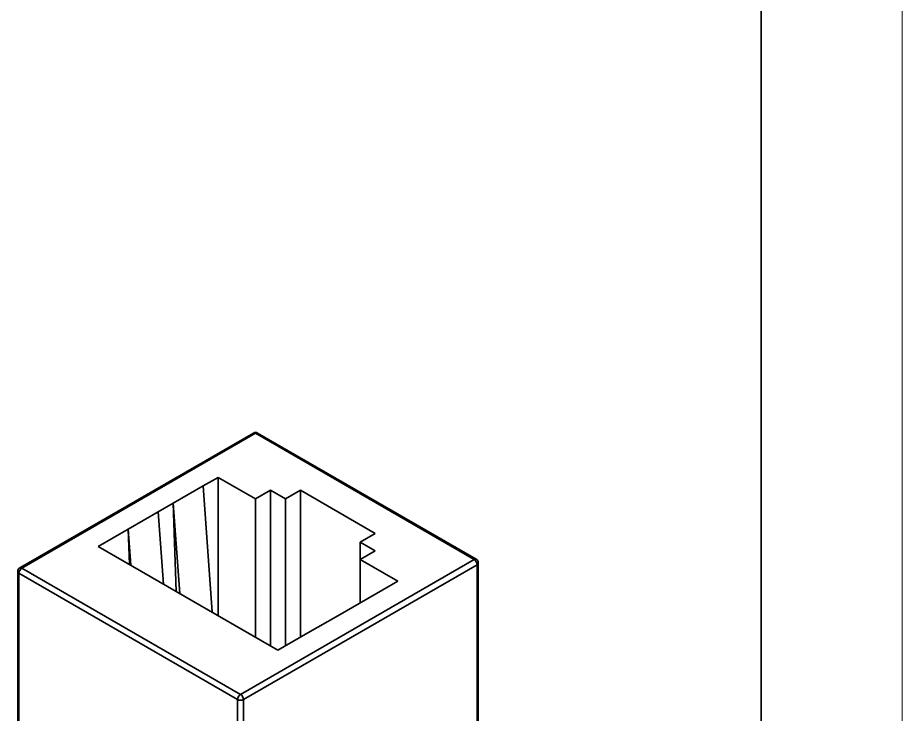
# Model space of a CAD drawing. Header units: millimetres. Extents: x -70 to 70, y -99 to 99.
# Drawn here: x 28.22 to 70, y 0.9 to 33.79 of the extents above; entities that cross this region are included whole.
import ezdxf

# ---------------------------------------------------------------- set-up
doc = ezdxf.new("R2010")
doc.units = ezdxf.units.MM
doc.layers.add('粗实线层', color=7, linetype='Continuous', lineweight=35)
doc.layers.add('细实线层', color=7, linetype='Continuous', lineweight=18)

# ---------------------------------------------------------------- blocks, each defined once
blk = doc.blocks.new('$CAXA_FRAME_13B17AC1$')
at = {"layer": '粗实线层'}
blk.add_line((95, -138.5), (95, 138.5), dxfattribs=at)
at = {"layer": '细实线层'}
blk.add_line((105, -148.5), (105, 148.5), dxfattribs=at)

msp = doc.modelspace()

# ---------------------------------------------------------------- linework, layer by layer
at = {"layer": '粗实线层', "color": 7, "lineweight": 35, "ltscale": 0.3575}
for p, q in [((28.317, 7.81), (39.348, 14.178)), ((28.417, 7.8), (39.448, 14.168)), ((39.448, 14.168), (49.771, 8.208)), ((39.548, 14.178), (49.871, 8.218)), ((36.973, 11.678), (37.68, 12.086)), ((37.68, 12.086), (39.448, 11.066)), ((37.68, 12.086), (37.68, 5.554)), ((35.559, 10.862), (36.973, 11.678)), ((36.973, 11.678), (37.406, 5.713)), ((39.448, 11.066), (40.155, 11.474)), ((40.155, 11.474), (40.862, 11.066)), ((40.155, 11.474), (40.155, 4.125)), ((40.862, 11.066), (41.569, 11.474)), ((41.569, 11.474), (45.104, 9.433)), ((41.569, 11.474), (41.569, 4.534)), ((39.448, 11.066), (39.448, 4.534)), ((40.862, 11.066), (40.862, 4.125)), ((34.851, 10.453), (33.437, 9.637)), ((34.851, 10.453), (35.559, 10.862)), ((34.851, 10.453), (35.099, 7.044)), ((35.559, 10.862), (35.868, 6.6)), ((35.708, 6.693), (35.559, 10.862)), ((32.023, 8.82), (33.437, 9.637)), ((33.437, 9.637), (33.561, 7.932)), ((33.497, 7.969), (33.437, 9.637)), ((45.104, 9.433), (44.397, 9.024)), ((40.508, 3.921), (32.023, 8.82)), ((44.397, 9.024), (45.104, 8.616)), ((44.397, 9.024), (44.397, 8.208)), ((45.104, 8.616), (44.397, 8.208)), ((49.771, 8.208), (38.741, 1.839)), ((49.913, 7.963), (38.882, 1.594)), ((44.397, 8.208), (46.165, 7.187)), ((44.397, 8.208), (44.397, 6.167)), ((49.913, -3.713), (49.913, 7.963)), ((49.971, -3.747), (49.971, 8.045)), ((28.217, -6.537), (28.217, 7.636)), ((28.275, -6.571), (28.275, 7.555)), ((38.599, 1.594), (28.275, 7.555)), ((38.741, 1.839), (28.417, 7.8)), ((46.165, 7.187), (45.458, 6.779)), ((44.044, 5.963), (45.458, 6.779)), ((44.044, 5.963), (43.337, 5.554)), ((43.337, 5.554), (41.923, 4.738)), ((41.923, 4.738), (40.508, 3.921)), ((38.599, -12.286), (38.599, 1.594)), ((38.882, -10.082), (38.882, 1.594))]:
    msp.add_line(p, q, dxfattribs=at)
for centre, radius, start, end in [((39.448, 14.005), 0.2, 60, 120), ((49.77, 8.044), 0.202, 0.2183, 59.6643), ((28.419, 7.636), 0.202, 120.3357, 179.7816)]:
    msp.add_arc(centre, radius, start, end, dxfattribs=at)
for centre, major_axis, start_param, end_param in [((39.448, 14.005), (-0.1, 0.173), 5.497787, 6.283185), ((39.448, 14.005), (0.1, 0.173), 0, 0.785398), ((49.771, 8.045), (0.1, 0.173), 0, 0.785398), ((49.771, 8.045), (0.1, -0.173), 0.785398, 2.356194), ((49.771, 8.045), (0.2, 0), 5.497787, 6.283185), ((28.417, 7.636), (0.2, 0), 3.141593, 3.926991), ((28.417, 7.636), (-0.1, -0.173), 3.926991, 5.497787), ((28.417, 7.636), (-0.1, 0.173), 5.497787, 6.283185), ((38.741, 1.676), (-0.1, -0.173), 3.926991, 5.497787), ((38.741, 1.676), (0.1, -0.173), 0.785398, 2.356194), ((38.741, 1.676), (0.2, 0), 3.926991, 5.497787)]:
    msp.add_ellipse(centre, major_axis=major_axis, ratio=0.57735, start_param=start_param, end_param=end_param, dxfattribs=at)

# ---------------------------------------------------------------- block references
at = {"layer": '粗实线层', "xscale": 0.6666666666666666, "yscale": 0.6666666666666666, "zscale": 0.6666666666666666}
msp.add_blockref('$CAXA_FRAME_13B17AC1$', (0, 0), dxfattribs=at)

doc.saveas('drawing.dxf')
